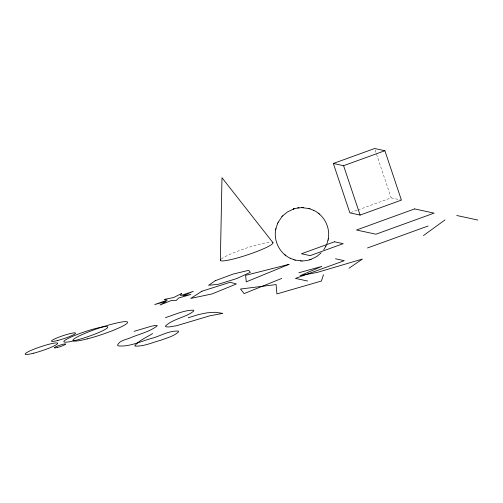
<?xml version="1.0" encoding="UTF-8"?>
<svg xmlns="http://www.w3.org/2000/svg" width="503" height="503" viewBox="0 0 503 503"><rect width="100%" height="100%" fill="white"/><g stroke="black" fill="none" stroke-linecap="round" stroke-linejoin="round"><path stroke-width="0.38" stroke-dasharray="2.52 1.89" d="M350.604 212.593L357.237 210.185M357.979 209.921L391.158 197.886L400.677 199.943M375.131 149.982L391.158 197.886M221.219 259.045A27.747 3.383 -18.5 0 1 244.986 248.57A27.747 3.383 -18.5 0 1 271.086 242.195"/><path stroke-width="0.75" d="M220.358 260.227L221.986 177.729L272.903 242.597M275.713 229.657C273.5 241.075 279.806 253.418 290.35 258.316M328.245 238.963C330.465 227.545 324.152 215.202 313.608 210.298M275.94 228.538L277.669 223.332M326.862 243.942L328.025 240.082M275.688 229.814L275.965 228.387M327.994 240.233L328.277 238.806M323.479 274.707L321.43 281.032L276.914 293.915L276.097 284.579L240.509 289.03L244.131 293.595L281.737 278.429M278.153 222.313L282.007 216.617M323.743 249.746L325.806 246.307M277.599 223.477L278.222 222.169M325.743 246.445L326.365 245.137M282.768 215.806L287.156 212.128L293.381 209.059M321.197 252.814L316.808 256.492L310.584 259.561M281.9 216.743L282.868 215.693M423.457 235.58L444.979 219.924M348.988 268.269L362.462 259.039L317.343 272.387L300.178 275.644L321.876 266.395L298.851 272.764M152.616 333.558C146.643 337.387 139.4 340.122 134.829 345.655L134.923 346.051C143.625 346.668 152.246 342.48 160.614 340.298C166.606 337.934 173.466 336.507 178.332 332.055A33.594 4.093 -18.5 0 0 178.376 331.119C168.983 330.377 160.042 336.331 151.007 338.55C140.431 341.48 129.736 346.869 118.563 345.926A59.895 7.3 -18.5 0 1 117.564 345.133C119.62 340.022 127.221 339.638 131.679 337.268C140.318 333.797 150.001 331.59 157.37 325.737L155.477 325.391L151.309 326.227L134.068 331.339M333.344 163.481L374.641 148.504L384.883 150.718L401.407 200.1L360.11 215.077L349.862 212.857L333.344 163.481L343.587 165.694L384.883 150.718M367.486 247.973L428.034 226.017M165.405 317.6C174.56 314.872 183.702 310.169 193.391 310.169L193.699 310.414A25.005 3.049 -18.5 0 1 192.901 311.715C184.551 317.858 172.529 318.99 165.305 326.221L166.392 326.881L169.065 326.963L176.628 325.705L209.757 315.834L222.848 313.363L215.278 312.288L207.129 312.809L198.754 314.494L188.26 317.764M311.011 259.41L310.288 259.655M293.312 209.085L293.677 208.959M293.626 208.978L297.569 207.997L302.108 207.632M310.338 259.642L306.396 260.623L301.857 260.988M293.746 208.934L294.224 208.783M309.741 259.831L310.219 259.68M298.952 207.796L297.713 207.972M301.787 207.632L308.798 208.512M302.171 260.988L295.16 260.101M303.177 207.657L303.498 207.676M300.781 260.963L300.467 260.944M456.762 215.498L477.85 220.056M335.501 258.787L344.291 260.686L295.437 278.404L307.641 281.039M309.873 208.827L313.759 210.367M290.206 258.246L294.092 259.793M308.647 208.475L310.037 208.871M293.928 259.749L295.311 260.145M319.286 214.001L318.148 213.09M284.679 254.619L285.811 255.53M343.587 165.694L360.11 215.077M272.249 242.295A27.747 3.383 -18.5 0 1 248.394 254.562A27.747 3.383 -18.5 0 1 220.528 259.774M181.407 293.601L180.552 295.607L193.284 291.382L182.815 295.808L190.933 294.469L178.735 297.983L176.119 300.53L171.378 300.492L160.011 305.007L166.292 301.442L154.723 304.529L167.298 300.121L164.248 299.455L173.648 297.524L181.407 293.601M215.234 280.724L208.6 285.283L218.189 284.308L236.775 278.543L250.368 272.318L248.727 270.325L233.096 274.072L215.234 280.724M201.929 291.218L190.731 298.43L212.027 293.947L236.385 283.975L230.148 282.29L201.929 291.218M289.005 264.352L246.256 281.856L245.627 275.336L289.005 264.352M414.623 208.915L356.482 230.003L375.942 234.209L434.089 213.121L414.623 208.915M334.495 241.78L301.467 253.757L310.175 255.637L343.203 243.659L334.495 241.78M87.359 338.865A28.759 3.502 -18.5 0 0 127.599 322.26A28.759 3.502 -18.5 0 0 85.988 332.917A28.759 3.502 -18.5 0 0 87.359 338.865M75.375 340.437A23.157 2.823 -18.5 0 0 107.774 327.069A23.157 2.823 -18.5 0 0 74.274 335.652A23.157 2.823 -18.5 0 0 75.375 340.437M33.707 353.181A17.177 2.094 -18.5 0 0 57.751 343.266A17.177 2.094 -18.5 0 0 32.89 349.629A17.177 2.094 -18.5 0 0 33.707 353.181M57.795 340.449A12.701 1.547 -18.5 0 0 75.563 333.124A12.701 1.547 -18.5 0 0 57.191 337.827A12.701 1.547 -18.5 0 0 57.795 340.449M57.285 347.491A5.973 0.729 -18.5 0 0 65.648 344.039A5.973 0.729 -18.5 0 0 56.996 346.253A5.973 0.729 -18.5 0 0 57.285 347.491"/></g></svg>
